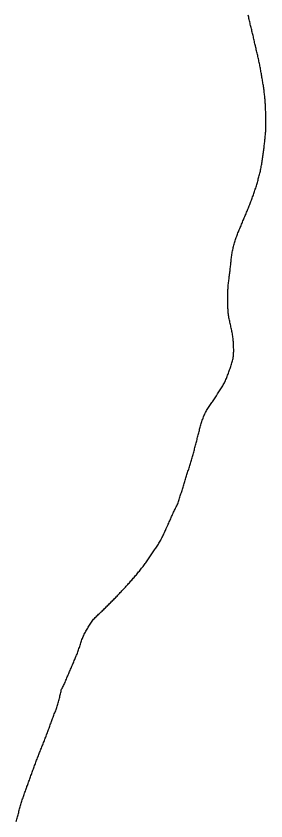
# Model space of a CAD drawing. Header units: inches. Extents: x 141448 to 685535, y 3466439 to 4099221.
# Drawn here: x 154265 to 157292, y 3669639 to 3679403 of the extents above; entities that cross this region are included whole.
import ezdxf

# ---------------------------------------------------------------- set-up
doc = ezdxf.new("R2010")
doc.units = ezdxf.units.IN
doc.header["$MEASUREMENT"] = 0
doc.layers.add('az_county', color=7, linetype='Continuous')

msp = doc.modelspace()

# ---------------------------------------------------------------- linework, layer by layer
at = {"layer": 'az_county'}
msp.add_lwpolyline([(154265.375, 3669632.25), (154269.28125, 3669645.75), (154273.28125, 3669659.75), (154277.171875, 3669673.25), (154281.078125, 3669687), (154284.96875, 3669700.75), (154288.875, 3669714.5), (154292.671875, 3669728.25), (154296.578125, 3669742), (154300.171875, 3669755.75), (154303.671875, 3669769.75), (154307.171875, 3669783.5), (154310.671875, 3669797.5), (154314.28125, 3669811.25), (154317.96875, 3669825), (154321.875, 3669838.75), (154326.078125, 3669852.5), (154330.46875, 3669866), (154334.96875, 3669879.5), (154339.578125, 3669893), (154344.171875, 3669906.5), (154348.78125, 3669920), (154353.46875, 3669933.5), (154358.171875, 3669947), (154362.875, 3669960.5), (154367.671875, 3669974), (154372.46875, 3669987.5), (154377.28125, 3670000.75), (154382.171875, 3670014.25), (154386.96875, 3670027.75), (154391.875, 3670041.25), (154394.875, 3670049.5), (154396.671875, 3670054.5), (154401.578125, 3670068), (154406.46875, 3670081.5), (154411.375, 3670094.75), (154416.171875, 3670108.25), (154421.078125, 3670121.75), (154425.96875, 3670135.25), (154430.78125, 3670148.5), (154435.671875, 3670162), (154440.46875, 3670175.5), (154445.375, 3670188.75), (154450.171875, 3670202.25), (154455.078125, 3670215.75), (154459.96875, 3670229.25), (154464.78125, 3670242.5), (154469.671875, 3670256), (154474.578125, 3670269.25), (154479.46875, 3670282.75), (154484.375, 3670296.25), (154489.375, 3670309.75), (154494.28125, 3670323), (154499.28125, 3670336.25), (154504.28125, 3670349.75), (154509.171875, 3670363.25), (154514.28125, 3670376.5), (154519.28125, 3670389.75), (154524.375, 3670403.25), (154529.46875, 3670416.75), (154534.578125, 3670430), (154539.78125, 3670443.25), (154544.96875, 3670456.5), (154550.28125, 3670469.75), (154555.578125, 3670483), (154560.96875, 3670496.25), (154566.28125, 3670509.5), (154571.671875, 3670522.75), (154577.078125, 3670536), (154582.46875, 3670549.25), (154587.78125, 3670562.5), (154593.171875, 3670575.75), (154598.46875, 3670589), (154603.671875, 3670602.25), (154608.96875, 3670615.5), (154614.078125, 3670628.75), (154619.171875, 3670642.25), (154624.171875, 3670655.5), (154629.28125, 3670668.75), (154634.28125, 3670682.25), (154639.28125, 3670695.75), (154644.171875, 3670709), (154649.1875, 3670722.5), (154654.1875, 3670735.75), (154659.09375, 3670749.25), (154663.984375, 3670762.75), (154668.890625, 3670776), (154673.796875, 3670789.5), (154678.6875, 3670802.75), (154683.59375, 3670816.25), (154688.484375, 3670829.75), (154693.390625, 3670843.25), (154698.296875, 3670856.5), (154703.1875, 3670870), (154708.1875, 3670883.25), (154713.09375, 3670896.75), (154718.09375, 3670910.25), (154723.09375, 3670923.5), (154728.1875, 3670936.75), (154733.59375, 3670950), (154739.1875, 3670963.25), (154744.6875, 3670976.25), (154750.1875, 3670989.75), (154755.390625, 3671002.75), (154760.09375, 3671016.25), (154764.296875, 3671030), (154768.296875, 3671043.75), (154772.1875, 3671057.25), (154775.890625, 3671071.25), (154779.484375, 3671085), (154782.984375, 3671098.75), (154786.390625, 3671112.75), (154789.6875, 3671126.75), (154793.09375, 3671140.5), (154796.296875, 3671154.5), (154799.59375, 3671168.25), (154802.890625, 3671182.25), (154806.1875, 3671196.25), (154809.390625, 3671210), (154812.390625, 3671224), (154815.390625, 3671238), (154821.6875, 3671244.75), (154827.484375, 3671255.75), (154834.296875, 3671268.25), (154840.796875, 3671281), (154846.890625, 3671294), (154852.6875, 3671307), (154858.390625, 3671320), (154863.984375, 3671333.25), (154869.390625, 3671346.25), (154874.890625, 3671359.75), (154880.296875, 3671372.75), (154885.6875, 3671386), (154891.1875, 3671399.25), (154896.59375, 3671412.5), (154902.1875, 3671425.5), (154907.796875, 3671438.75), (154913.390625, 3671451.75), (154919.09375, 3671465), (154924.796875, 3671478), (154930.484375, 3671491.25), (154936.1875, 3671504.25), (154941.890625, 3671517.25), (154947.59375, 3671530.5), (154953.1875, 3671543.5), (154958.890625, 3671556.75), (154964.484375, 3671569.75), (154970.09375, 3671583), (154975.6875, 3671596.25), (154981.296875, 3671609.25), (154986.890625, 3671622.25), (154994.296875, 3671640), (154997.984375, 3671648.75), (155003.296875, 3671662), (155008.59375, 3671675.25), (155013.59375, 3671688.5), (155018.390625, 3671702), (155022.890625, 3671715.5), (155027.296875, 3671729.25), (155031.484375, 3671742.75), (155035.6875, 3671756.5), (155039.796875, 3671770.25), (155043.984375, 3671784), (155048.296875, 3671797.5), (155052.796875, 3671811.25), (155057.484375, 3671824.5), (155062.484375, 3671838), (155067.796875, 3671851.25), (155073.484375, 3671864.25), (155079.390625, 3671877.25), (155085.484375, 3671890), (155091.890625, 3671902.75), (155098.390625, 3671915.75), (155105.09375, 3671928.25), (155111.984375, 3671940.75), (155118.890625, 3671953.25), (155125.890625, 3671965.75), (155132.890625, 3671978.25), (155140.09375, 3671990.75), (155147.296875, 3672003), (155154.796875, 3672015.25), (155162.59375, 3672027.25), (155170.5, 3672039), (155178.609375, 3672050.75), (155186.90625, 3672062.5), (155195.5, 3672073.75), (155204.40625, 3672084.75), (155214, 3672095.5), (155224.109375, 3672105.75), (155234.3125, 3672115.75), (155244.5, 3672125.75), (155254.703125, 3672135.75), (155264.90625, 3672145.75), (155275.203125, 3672155.5), (155285.609375, 3672165.25), (155296, 3672175.25), (155306.3125, 3672185), (155316.703125, 3672194.75), (155327, 3672204.75), (155337.203125, 3672214.75), (155347.40625, 3672224.75), (155357.609375, 3672234.75), (155367.703125, 3672244.75), (155377.90625, 3672254.75), (155388, 3672265), (155398.109375, 3672275), (155408.203125, 3672285.25), (155418.203125, 3672295.25), (155428.3125, 3672305.5), (155438.3125, 3672315.5), (155448.3125, 3672325.75), (155458.3125, 3672336), (155468.3125, 3672346.25), (155478.203125, 3672356.5), (155488.109375, 3672366.75), (155498, 3672377), (155507.90625, 3672387.25), (155517.8125, 3672397.75), (155527.703125, 3672408), (155537.609375, 3672418.25), (155547.5, 3672428.75), (155561.703125, 3672444.5), (155571.203125, 3672455), (155580.8125, 3672465.75), (155590.40625, 3672476.25), (155600, 3672486.75), (155609.609375, 3672497.25), (155619.203125, 3672508), (155628.703125, 3672518.5), (155638.3125, 3672529.25), (155647.8125, 3672539.75), (155657.3125, 3672550.5), (155666.703125, 3672561.25), (155676.109375, 3672572), (155685.5, 3672582.75), (155694.703125, 3672593.5), (155704, 3672604.5), (155713.203125, 3672615.25), (155722.40625, 3672626.25), (155731.5, 3672637.25), (155740.703125, 3672648.25), (155749.703125, 3672659.25), (155758.8125, 3672670.25), (155767.8125, 3672681.5), (155776.8125, 3672692.75), (155785.703125, 3672703.75), (155794.609375, 3672715), (155803.40625, 3672726.25), (155812.203125, 3672737.5), (155820.8125, 3672748.75), (155829.5, 3672760.25), (155838.109375, 3672771.5), (155846.5, 3672783), (155854.703125, 3672794.75), (155862.8125, 3672806.5), (155870.703125, 3672818.25), (155878.5, 3672830.25), (155886.3125, 3672842.25), (155894.015625, 3672854.25), (155901.71875, 3672866.25), (155909.515625, 3672878.5), (155917.328125, 3672890.25), (155925.21875, 3672902.25), (155933.125, 3672914.25), (155941.21875, 3672926), (155949.21875, 3672937.75), (155957.21875, 3672949.5), (155965.21875, 3672961.5), (155973.21875, 3672973.25), (155981.125, 3672985.25), (155988.828125, 3672997.25), (155996.515625, 3673009.25), (156004.125, 3673021.25), (156011.328125, 3673033.5), (156018.125, 3673046.25), (156024.625, 3673059), (156030.828125, 3673071.75), (156037.015625, 3673084.75), (156043.125, 3673097.5), (156049.21875, 3673110.5), (156055.328125, 3673123.25), (156061.328125, 3673136.25), (156067.421875, 3673149.25), (156073.421875, 3673162.25), (156079.421875, 3673175.25), (156085.421875, 3673188.25), (156091.421875, 3673201), (156098.921875, 3673217.25), (156103.328125, 3673227), (156109.21875, 3673240), (156115.21875, 3673253), (156121.125, 3673266), (156127.015625, 3673279), (156132.828125, 3673292), (156138.625, 3673305.25), (156144.21875, 3673318.25), (156149.828125, 3673331.25), (156155.421875, 3673344.5), (156161.125, 3673357.75), (156166.71875, 3673370.75), (156172.515625, 3673383.75), (156178.421875, 3673396.75), (156184.515625, 3673409.75), (156191.125, 3673422.5), (156198.21875, 3673434.75), (156205.328125, 3673447.25), (156212.328125, 3673459.75), (156218.71875, 3673472.5), (156224.21875, 3673485.75), (156229.015625, 3673499), (156233.21875, 3673512.75), (156237.21875, 3673526.5), (156241.125, 3673540.25), (156245.328125, 3673553.75), (156249.71875, 3673567.5), (156254.21875, 3673581), (156258.625, 3673594.75), (156263.125, 3673608.25), (156267.515625, 3673621.75), (156271.921875, 3673635.25), (156276.328125, 3673649), (156280.625, 3673662.5), (156284.828125, 3673676.25), (156289.015625, 3673689.75), (156293.21875, 3673703.5), (156297.328125, 3673717.25), (156301.421875, 3673730.75), (156305.515625, 3673744.5), (156309.515625, 3673758.25), (156313.625, 3673771.75), (156317.71875, 3673785.5), (156321.921875, 3673799.25), (156326.015625, 3673812.75), (156330.21875, 3673826.5), (156334.625, 3673840.25), (156338.921875, 3673853.75), (156343.421875, 3673867.25), (156347.921875, 3673880.75), (156352.421875, 3673894.5), (156356.921875, 3673908), (156361.328125, 3673921.5), (156365.71875, 3673935.25), (156370.125, 3673948.75), (156374.328125, 3673962.25), (156378.421875, 3673976), (156382.515625, 3673989.75), (156386.515625, 3674003.5), (156390.421875, 3674017.25), (156394.421875, 3674031), (156398.21875, 3674044.75), (156402.125, 3674058.25), (156405.921875, 3674072.25), (156409.71875, 3674086), (156413.625, 3674099.75), (156417.328125, 3674113.5), (156421.125, 3674127.25), (156424.828125, 3674141), (156428.515625, 3674154.75), (156432.21875, 3674168.5), (156435.828125, 3674182.25), (156439.421875, 3674196.25), (156443.015625, 3674210), (156446.53125, 3674223.75), (156450.140625, 3674237.75), (156453.734375, 3674251.5), (156457.34375, 3674265.25), (156460.9375, 3674279.25), (156464.53125, 3674293), (156468.140625, 3674306.75), (156471.640625, 3674320.75), (156475.140625, 3674334.5), (156478.53125, 3674348.25), (156482.03125, 3674362.25), (156485.640625, 3674376.25), (156489.140625, 3674390), (156492.734375, 3674403.75), (156496.53125, 3674417.5), (156500.234375, 3674431.25), (156504.234375, 3674445), (156508.234375, 3674458.75), (156512.34375, 3674472.25), (156516.734375, 3674486), (156521.234375, 3674499.5), (156526.03125, 3674513), (156531.03125, 3674526.5), (156536.234375, 3674539.75), (156541.734375, 3674553), (156547.53125, 3674566), (156553.53125, 3674579), (156559.734375, 3674591.75), (156566.4375, 3674604.25), (156573.4375, 3674616.75), (156580.734375, 3674629.25), (156588.234375, 3674641.25), (156595.84375, 3674653.5), (156603.53125, 3674665.5), (156611.34375, 3674677.5), (156619.03125, 3674689.5), (156626.9375, 3674701.25), (156634.9375, 3674713.25), (156643.140625, 3674725), (156651.234375, 3674736.75), (156659.4375, 3674748.25), (156667.53125, 3674760.25), (156675.640625, 3674772), (156683.640625, 3674783.75), (156691.4375, 3674795.75), (156699.234375, 3674807.75), (156702.640625, 3674812.75), (156707.140625, 3674819.75), (156714.9375, 3674831.5), (156722.84375, 3674843.5), (156730.640625, 3674855.5), (156738.34375, 3674867.5), (156746.03125, 3674879.5), (156753.640625, 3674891.75), (156761.03125, 3674903.75), (156768.234375, 3674916.25), (156775.34375, 3674928.5), (156782.234375, 3674941), (156788.734375, 3674953.75), (156795.140625, 3674966.5), (156801.140625, 3674979.5), (156806.9375, 3674992.5), (156812.53125, 3675005.75), (156817.9375, 3675019), (156823.234375, 3675032.25), (156828.34375, 3675045.5), (156833.4375, 3675059), (156838.34375, 3675072.25), (156843.234375, 3675085.75), (156848.03125, 3675099.25), (156852.734375, 3675112.75), (156857.34375, 3675126.25), (156861.9375, 3675139.75), (156866.34375, 3675153.25), (156870.734375, 3675167), (156875.140625, 3675180.5), (156879.34375, 3675194.25), (156883.640625, 3675207.75), (156887.640625, 3675221.5), (156891.234375, 3675235.25), (156894.234375, 3675249.25), (156896.640625, 3675263.5), (156898.234375, 3675277.5), (156899.34375, 3675291.75), (156900.34375, 3675306), (156900.9375, 3675320.25), (156901.34375, 3675334.75), (156901.53125, 3675349), (156901.53125, 3675363.25), (156901.234375, 3675377.5), (156900.84375, 3675391.75), (156900.234375, 3675406.25), (156899.53125, 3675420.25), (156898.640625, 3675434.75), (156897.640625, 3675449), (156896.4375, 3675463.25), (156895.03125, 3675477.25), (156893.53125, 3675491.5), (156891.9375, 3675505.75), (156890.03125, 3675519.75), (156887.84375, 3675534), (156885.53125, 3675548), (156882.9375, 3675562.25), (156880.234375, 3675576.25), (156877.4375, 3675590.25), (156874.640625, 3675604.25), (156871.84375, 3675618.25), (156868.9375, 3675632.25), (156865.84375, 3675646.25), (156862.53125, 3675660), (156859.34375, 3675674), (156856.140625, 3675687.75), (156853.234375, 3675701.75), (156850.234375, 3675715.75), (156847.234375, 3675729.75), (156844.234375, 3675743.75), (156841.53125, 3675757.75), (156839.140625, 3675771.75), (156837.34375, 3675786), (156836.03125, 3675800.25), (156834.84375, 3675814.5), (156833.9375, 3675828.75), (156833.140625, 3675843), (156832.53125, 3675857.25), (156832.140625, 3675871.5), (156831.734375, 3675885.75), (156831.4375, 3675900.25), (156831.140625, 3675914.5), (156830.9375, 3675928.75), (156830.734375, 3675943), (156830.53125, 3675957.25), (156830.4375, 3675971.5), (156830.34375, 3675985.75), (156830.234375, 3676000.25), (156830.34375, 3676014.5), (156830.4375, 3676028.75), (156830.734375, 3676043), (156831.03125, 3676057.25), (156831.4375, 3676071.5), (156832.03125, 3676085.75), (156832.734375, 3676100), (156833.734375, 3676114.25), (156835.140625, 3676128.5), (156836.65625, 3676142.75), (156838.359375, 3676156.75), (156840.15625, 3676171), (156841.953125, 3676185.25), (156843.75, 3676199.25), (156845.359375, 3676213.5), (156847.046875, 3676227.75), (156848.65625, 3676242), (156850.25, 3676256.25), (156851.953125, 3676270.25), (156853.65625, 3676284.5), (156855.25, 3676298.75), (156856.953125, 3676312.75), (156858.65625, 3676327), (156860.359375, 3676341.25), (156862.046875, 3676355.5), (156863.65625, 3676369.75), (156865.359375, 3676383.75), (156866.953125, 3676398), (156868.75, 3676415), (156869.953125, 3676426.25), (156871.453125, 3676440.75), (156872.953125, 3676454.75), (156874.453125, 3676469), (156876.15625, 3676483.25), (156877.859375, 3676497.25), (156879.75, 3676511.5), (156881.859375, 3676525.75), (156884.15625, 3676539.75), (156886.859375, 3676553.75), (156889.953125, 3676567.75), (156893.25, 3676581.5), (156896.953125, 3676595.5), (156900.65625, 3676609.25), (156904.546875, 3676623), (156908.453125, 3676636.75), (156912.359375, 3676650.5), (156916.359375, 3676664.25), (156920.453125, 3676677.75), (156924.65625, 3676691.5), (156928.953125, 3676705.25), (156933.359375, 3676718.75), (156937.953125, 3676732.25), (156942.75, 3676745.75), (156947.75, 3676759), (156953.046875, 3676772.25), (156958.359375, 3676785.5), (156963.859375, 3676798.75), (156969.453125, 3676811.75), (156975.15625, 3676825), (156980.859375, 3676838.25), (156986.546875, 3676851.25), (156992.25, 3676864.25), (156997.859375, 3676877.5), (157003.453125, 3676890.75), (157008.859375, 3676903.75), (157014.25, 3676917), (157019.65625, 3676930.25), (157025.046875, 3676943.5), (157030.453125, 3676956.75), (157035.953125, 3676970), (157041.359375, 3676983.25), (157046.859375, 3676996.25), (157052.359375, 3677009.5), (157057.75, 3677022.75), (157063.25, 3677036), (157068.65625, 3677049.25), (157074.046875, 3677062.25), (157079.453125, 3677075.75), (157084.859375, 3677088.75), (157090.25, 3677102.25), (157095.453125, 3677115.25), (157100.75, 3677128.75), (157105.953125, 3677142), (157111.15625, 3677155.25), (157116.25, 3677168.5), (157121.359375, 3677181.75), (157126.359375, 3677195.25), (157131.25, 3677208.75), (157136.15625, 3677222), (157140.953125, 3677235.5), (157145.65625, 3677249), (157150.25, 3677262.5), (157154.859375, 3677276), (157159.359375, 3677289.5), (157163.75, 3677303.25), (157168.046875, 3677316.75), (157172.25, 3677330.5), (157176.453125, 3677344), (157180.546875, 3677357.75), (157184.65625, 3677371.5), (157188.546875, 3677385.25), (157192.453125, 3677399), (157196.359375, 3677412.75), (157200.15625, 3677426.5), (157203.75, 3677440.25), (157207.453125, 3677454.25), (157211.046875, 3677468), (157214.65625, 3677481.75), (157218.15625, 3677495.75), (157221.453125, 3677509.5), (157224.65625, 3677523.25), (157227.75, 3677537.25), (157230.65625, 3677551.25), (157233.453125, 3677565.25), (157236.15625, 3677579.25), (157238.75, 3677593.5), (157241.25, 3677607.5), (157243.65625, 3677621.75), (157245.953125, 3677635.75), (157248.15625, 3677649.75), (157250.359375, 3677664), (157252.453125, 3677678), (157254.453125, 3677692.25), (157256.453125, 3677706.25), (157258.453125, 3677720.5), (157260.359375, 3677734.75), (157262.25, 3677748.75), (157264.15625, 3677763), (157265.953125, 3677777.25), (157267.75, 3677791.25), (157269.453125, 3677805.5), (157271.25, 3677819.75), (157272.859375, 3677833.75), (157274.453125, 3677848), (157276.046875, 3677862.25), (157277.65625, 3677876.5), (157279.15625, 3677890.75), (157280.546875, 3677904.75), (157281.953125, 3677919), (157283.359375, 3677933.25), (157284.671875, 3677947.5), (157285.96875, 3677961.75), (157287.171875, 3677976), (157288.265625, 3677990.25), (157289.0625, 3678004.5), (157289.765625, 3678018.75), (157290.375, 3678033), (157290.765625, 3678047.25), (157291.0625, 3678061.5), (157291.265625, 3678075.75), (157291.46875, 3678090.25), (157291.5625, 3678104.5), (157291.671875, 3678118.75), (157291.671875, 3678133), (157291.671875, 3678147.25), (157291.5625, 3678161.5), (157291.375, 3678175.75), (157291.171875, 3678190), (157290.765625, 3678204.25), (157290.375, 3678218.75), (157289.875, 3678232.75), (157289.375, 3678247.25), (157288.765625, 3678261.5), (157288.171875, 3678275.75), (157287.46875, 3678290), (157286.765625, 3678304.25), (157285.96875, 3678318.5), (157285.171875, 3678332.75), (157284.265625, 3678347), (157283.375, 3678361.25), (157282.375, 3678375.5), (157281.265625, 3678389.75), (157280.0625, 3678404), (157278.765625, 3678418.25), (157277.46875, 3678432.5), (157275.96875, 3678446.75), (157274.375, 3678460.75), (157272.765625, 3678475), (157270.96875, 3678489.25), (157269.171875, 3678503.25), (157267.265625, 3678517.5), (157265.265625, 3678531.75), (157263.171875, 3678545.75), (157260.96875, 3678560), (157258.671875, 3678574), (157256.375, 3678588), (157254.0625, 3678602.25), (157251.765625, 3678616.25), (157249.375, 3678630.25), (157246.96875, 3678644.5), (157244.5625, 3678658.5), (157242.171875, 3678672.5), (157239.671875, 3678686.75), (157237.265625, 3678700.75), (157234.765625, 3678714.75), (157232.171875, 3678728.75), (157229.671875, 3678742.75), (157227.0625, 3678757), (157224.46875, 3678771), (157221.765625, 3678785), (157219.171875, 3678799), (157216.46875, 3678813), (157213.765625, 3678827.25), (157210.96875, 3678841.25), (157208.171875, 3678855.25), (157205.265625, 3678869), (157202.171875, 3678883), (157199.0625, 3678897), (157195.875, 3678910.75), (157192.5625, 3678924.75), (157189.265625, 3678938.75), (157185.875, 3678952.5), (157182.46875, 3678966.5), (157179.171875, 3678980.25), (157175.765625, 3678994.25), (157172.46875, 3679008), (157169.265625, 3679022), (157165.0625, 3679040.25), (157161.96875, 3679054), (157158.765625, 3679068), (157155.671875, 3679082), (157152.46875, 3679095.75), (157149.265625, 3679109.75), (157146.171875, 3679123.75), (157143.0625, 3679137.75), (157139.875, 3679151.5), (157136.671875, 3679165.5), (157133.46875, 3679179.25), (157130.171875, 3679193.25), (157126.765625, 3679207.25), (157123.375, 3679221), (157119.96875, 3679235), (157116.46875, 3679248.75), (157113.0625, 3679262.75), (157109.5625, 3679276.75), (157106.171875, 3679290.5), (157102.875, 3679304.25), (157099.46875, 3679318.25), (157096.265625, 3679332.25), (157093.0625, 3679346.25), (157089.96875, 3679360), (157086.96875, 3679374), (157084.0625, 3679388), (157081.375, 3679402), (157078.765625, 3679416)], dxfattribs=at)

doc.saveas('drawing.dxf')
